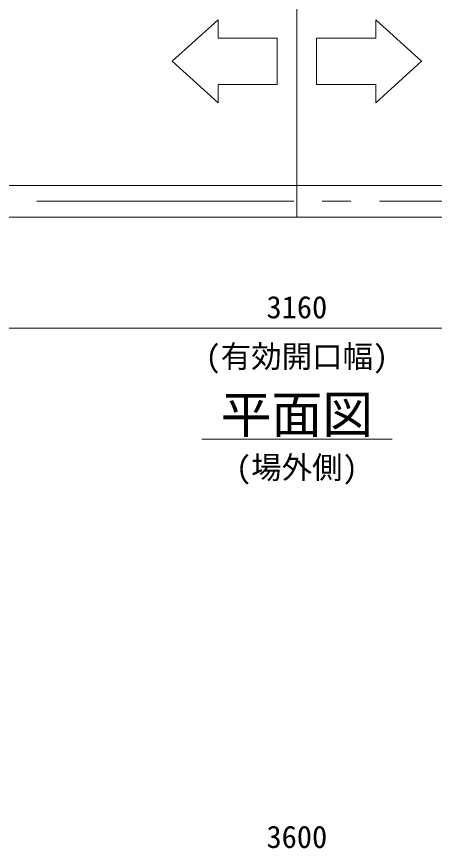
# Model space of a CAD drawing. Units: millimetres, scale not verified. Extents: x -10062 to 10062, y -16938 to 16938.
# Drawn here: x -4246 to -2929, y -8103 to -5480 of the extents above; entities that cross this region are included whole.
import ezdxf
from ezdxf.enums import TextEntityAlignment as Align

# ---------------------------------------------------------------- set-up
doc = ezdxf.new("R2010")
doc.units = ezdxf.units.MM
doc.header["$LTSCALE"] = 90
doc.linetypes.add('CHAIN2', pattern=[12, 9, -1, 1, -1])
for name, color, linetype, lineweight in [('0-C_寸法', 134, 'Continuous', 18), ('1-6_通芯', 134, 'CHAIN2', 18), ('1-B_文字', 134, 'Continuous', 18), ('1-D_梁36', 134, 'Continuous', 18)]:
    doc.layers.add(name, color=color, linetype=linetype, lineweight=lineweight)
doc.styles.add('ＭＳ ゴシック', font='')
doc.styles.get('ＭＳ ゴシック').set_extended_font_data('MS Gothic')

msp = doc.modelspace()

# ---------------------------------------------------------------- linework, layer by layer
at = {"layer": '0-C_寸法'}
msp.add_line((-1837.5, -6462.5), (-4887.5, -6462.5), dxfattribs=at)
at = {"layer": '1-6_通芯'}
for p, q in [((-3362.5, -6112.5), (-3362.5, -5301.76)), ((-5262.5, -6062.5), (-661.5, -6062.5))]:
    msp.add_line(p, q, dxfattribs=at)
at = {"layer": '1-B_文字'}
msp.add_line((-3662.5, -6812.5), (-3062.5, -6812.5), dxfattribs=at)
for points in [[(-3755.66, -5621.03), (-3611.25, -5490.26), (-3611.25, -5548.17), (-3424.61, -5548.17), (-3424.61, -5694.18), (-3611.25, -5694.18), (-3611.25, -5752.08)], [(-2969.33, -5621.03), (-3113.75, -5490.26), (-3113.75, -5548.17), (-3300.39, -5548.17), (-3300.39, -5694.18), (-3113.75, -5694.18), (-3113.75, -5752.08)]]:
    msp.add_lwpolyline(points, close=True, dxfattribs=at)
at = {"layer": '1-D_梁36'}
msp.add_lwpolyline([(-5262.5, -6112.5), (-1462.5, -6112.5), (-1462.5, -6012.5), (-5262.5, -6012.5)], close=True, dxfattribs=at)

# ---------------------------------------------------------------- texts
at = {"layer": '0-C_寸法', "style": 'ＭＳ ゴシック'}
for s, p in [('3160', (-3458.5, -6452.6)), ('(有効開口幅)', (-3650.5, -6608.1)), ('3600', (-3458.5, -8122.6))]:
    msp.add_text(s, height=70.38, dxfattribs=at).set_placement(p, align=Align.BOTTOM_LEFT)
at = {"layer": '1-B_文字', "style": 'ＭＳ ゴシック'}
for s, height, p in [('平面図', 117.3, (-3602.5, -6828.5)), ('(場外側)', 70.38, (-3554.5, -6958.1))]:
    msp.add_text(s, height=height, dxfattribs=at).set_placement(p, align=Align.BOTTOM_LEFT)

doc.saveas('drawing.dxf')
